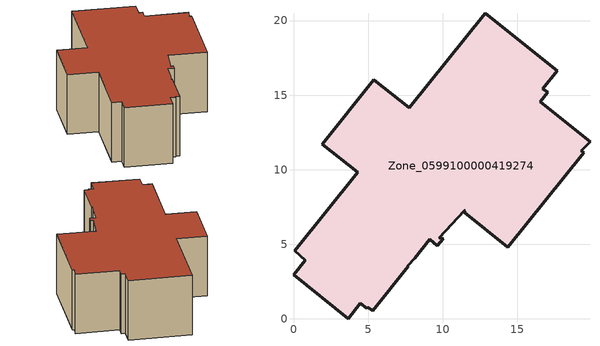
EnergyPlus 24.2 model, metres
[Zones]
Zone_0599100000419274
 floor ground (C_G): 9.64,4.91 9.13,5.32 8.13,4.07 7.65,3.57 7.71,3.54 5.3,0.54 4.98,0.79 4.9,0.7 4.48,1.04 3.66,0 0,2.96 0.8,3.95 0.08,4.55 4.31,9.84 1.94,11.72 5.39,16.03 7.76,14.15 12.85,20.5 17.68,16.63 16.72,15.44 17.05,15.19 16.55,14.56 19.88,11.87 19.29,11.27 19.45,11.14 14.38,4.81 11.46,7.15 11.52,7.24 11.45,7.26 9.78,5.45 10.02,5.38 z0
 wall outside (C_F): 7.76,14.15 5.39,16.03 1.94,11.72 4.31,9.84 0.08,4.55 0.8,3.95 0,2.96 3.66,0 4.48,1.04 4.9,0.7 4.98,0.79 5.3,0.54 7.71,3.54 7.65,3.57 8.13,4.07 9.13,5.32 9.64,4.91 10.02,5.38 9.78,5.45 11.45,7.26 11.52,7.24 11.46,7.15 14.38,4.81 19.45,11.14 19.29,11.27 19.88,11.87 16.55,14.56 17.05,15.19 16.72,15.44 17.68,16.63 12.85,20.5 7.76,14.15 z0:6.29
 roof outside (C_R): 9.13,5.32 9.64,4.91 10.02,5.38 9.78,5.45 11.45,7.26 11.52,7.24 11.46,7.15 14.38,4.81 19.45,11.14 19.29,11.27 19.88,11.87 16.55,14.56 17.05,15.19 16.72,15.44 17.68,16.63 12.85,20.5 7.76,14.15 5.39,16.03 1.94,11.72 4.31,9.84 0.08,4.55 0.8,3.95 0,2.96 3.66,0 4.48,1.04 4.9,0.7 4.98,0.79 5.3,0.54 7.71,3.54 7.65,3.57 8.13,4.07 z6.29
[BUILDING]
Pand.0599100000419274: North Axis=0; Terrain=City; Loads Convergence Tolerance Value=0.04; Temperature Convergence Tolerance Value=0.4; Solar Distribution=FullExterior; Maximum Number of Warmup Days=25; Minimum Number of Warmup Days=1
[Site:Location]
Rotterdam.The.Hague.AP_ZH_NLD Design_Conditions: Latitude=51.96; Longitude=4.45; Time Zone=1; Elevation=-4.5
[SITE:GROUNDTEMPERATURE:BUILDINGSURFACE]
18, 18, 18, 18, 18, 18, 18, 18, 18, 18, 18, 18
[MATERIAL] Thermal Absorptance=0.9; Solar Absorptance=0.7; Visible Absorptance=0.7
Name | Roughness | Thickness | Conductivity | Density | Specific Heat
G.D.1992-2005 | MediumSmooth | 0.15 | 0.06 | 540 | 1210
F.D.1992-2005 | Rough | 0.3 | 0.12 | 1920 | 840
R.D.1992-2005 | MediumRough | 0.2 | 0.08 | 1500 | 1000
[CONSTRUCTION]
C_G: G.D.1992-2005
C_F: F.D.1992-2005
C_R: R.D.1992-2005
[ZONE]
Zone_0599100000419274: Type=1; Multiplier=1; Ceiling Height=Autocalculate; Volume=Autocalculate; Floor Area=autocalculate; Part of Total Floor Area=Yes
[ZONEINFILTRATION:DESIGNFLOWRATE]
Infil_Zone_0599100000419274: Zone or ZoneList or Space or SpaceList=Zone_0599100000419274; Schedule=AlwaysOn; Design Flow Rate Calculation Method=Flow/Area; Flow Rate per Floor Area=0.0021; Constant Term Coefficient=1; Temperature Term Coefficient=0; Velocity Term Coefficient=0; Velocity Squared Term Coefficient=0
[HVACTEMPLATE:ZONE:IDEALLOADSAIRSYSTEM]
Zone_0599100000419274: Maximum Heating Supply Air Temperature=50; Minimum Cooling Supply Air Temperature=13; Maximum Heating Supply Air Humidity Ratio=0.0156; Minimum Cooling Supply Air Humidity Ratio=0.0077; Heating Limit=NoLimit; Cooling Limit=NoLimit; Dehumidification Control Type=ConstantSensibleHeatRatio; Cooling Sensible Heat Ratio=0.7; Dehumidification Setpoint=60; Humidification Control Type=None; Humidification Setpoint=30; Outdoor Air Method=None; Outdoor Air Flow Rate per Person=0.00944; Outdoor Air Flow Rate per Zone Floor Area=0; Outdoor Air Flow Rate per Zone=0; Demand Controlled Ventilation Type=None; Outdoor Air Economizer Type=NoEconomizer; Heat Recovery Type=None; Sensible Heat Recovery Effectiveness=0.7; Latent Heat Recovery Effectiveness=0.65
[ZONECONTROL:THERMOSTAT]
ThermostatControl_Zone_0599100000419274: Zone or ZoneList=Zone_0599100000419274; Control Type Schedule=DualSetpointControlType; Control 1=Thermostat_Zone_0599100000419274; Temperature Difference Between Cutout And Setpoint=0
[THERMOSTATSETPOINT:DUALSETPOINT]
Thermostat_Zone_0599100000419274: Heating Setpoint Temperature Schedule=HeatingSetpoint_Zone_0599100000419274; Cooling Setpoint Temperature Schedule=CoolingSetpoint_Zone_0599100000419274
[SCHEDULE:COMPACT]
HeatingSetpoint_Zone_0599100000419274: Through: 12/31, For: AllDays, Until: 24:00, 21
CoolingSetpoint_Zone_0599100000419274: Through: 12/31, For: AllDays, Until: 24:00, 24
DualSetpointControlType: Through: 12/31, For: AllDays, Until: 24:00, 4
AlwaysOn: Through: 12/31, For: AllDays, Until: 24:00, 1
